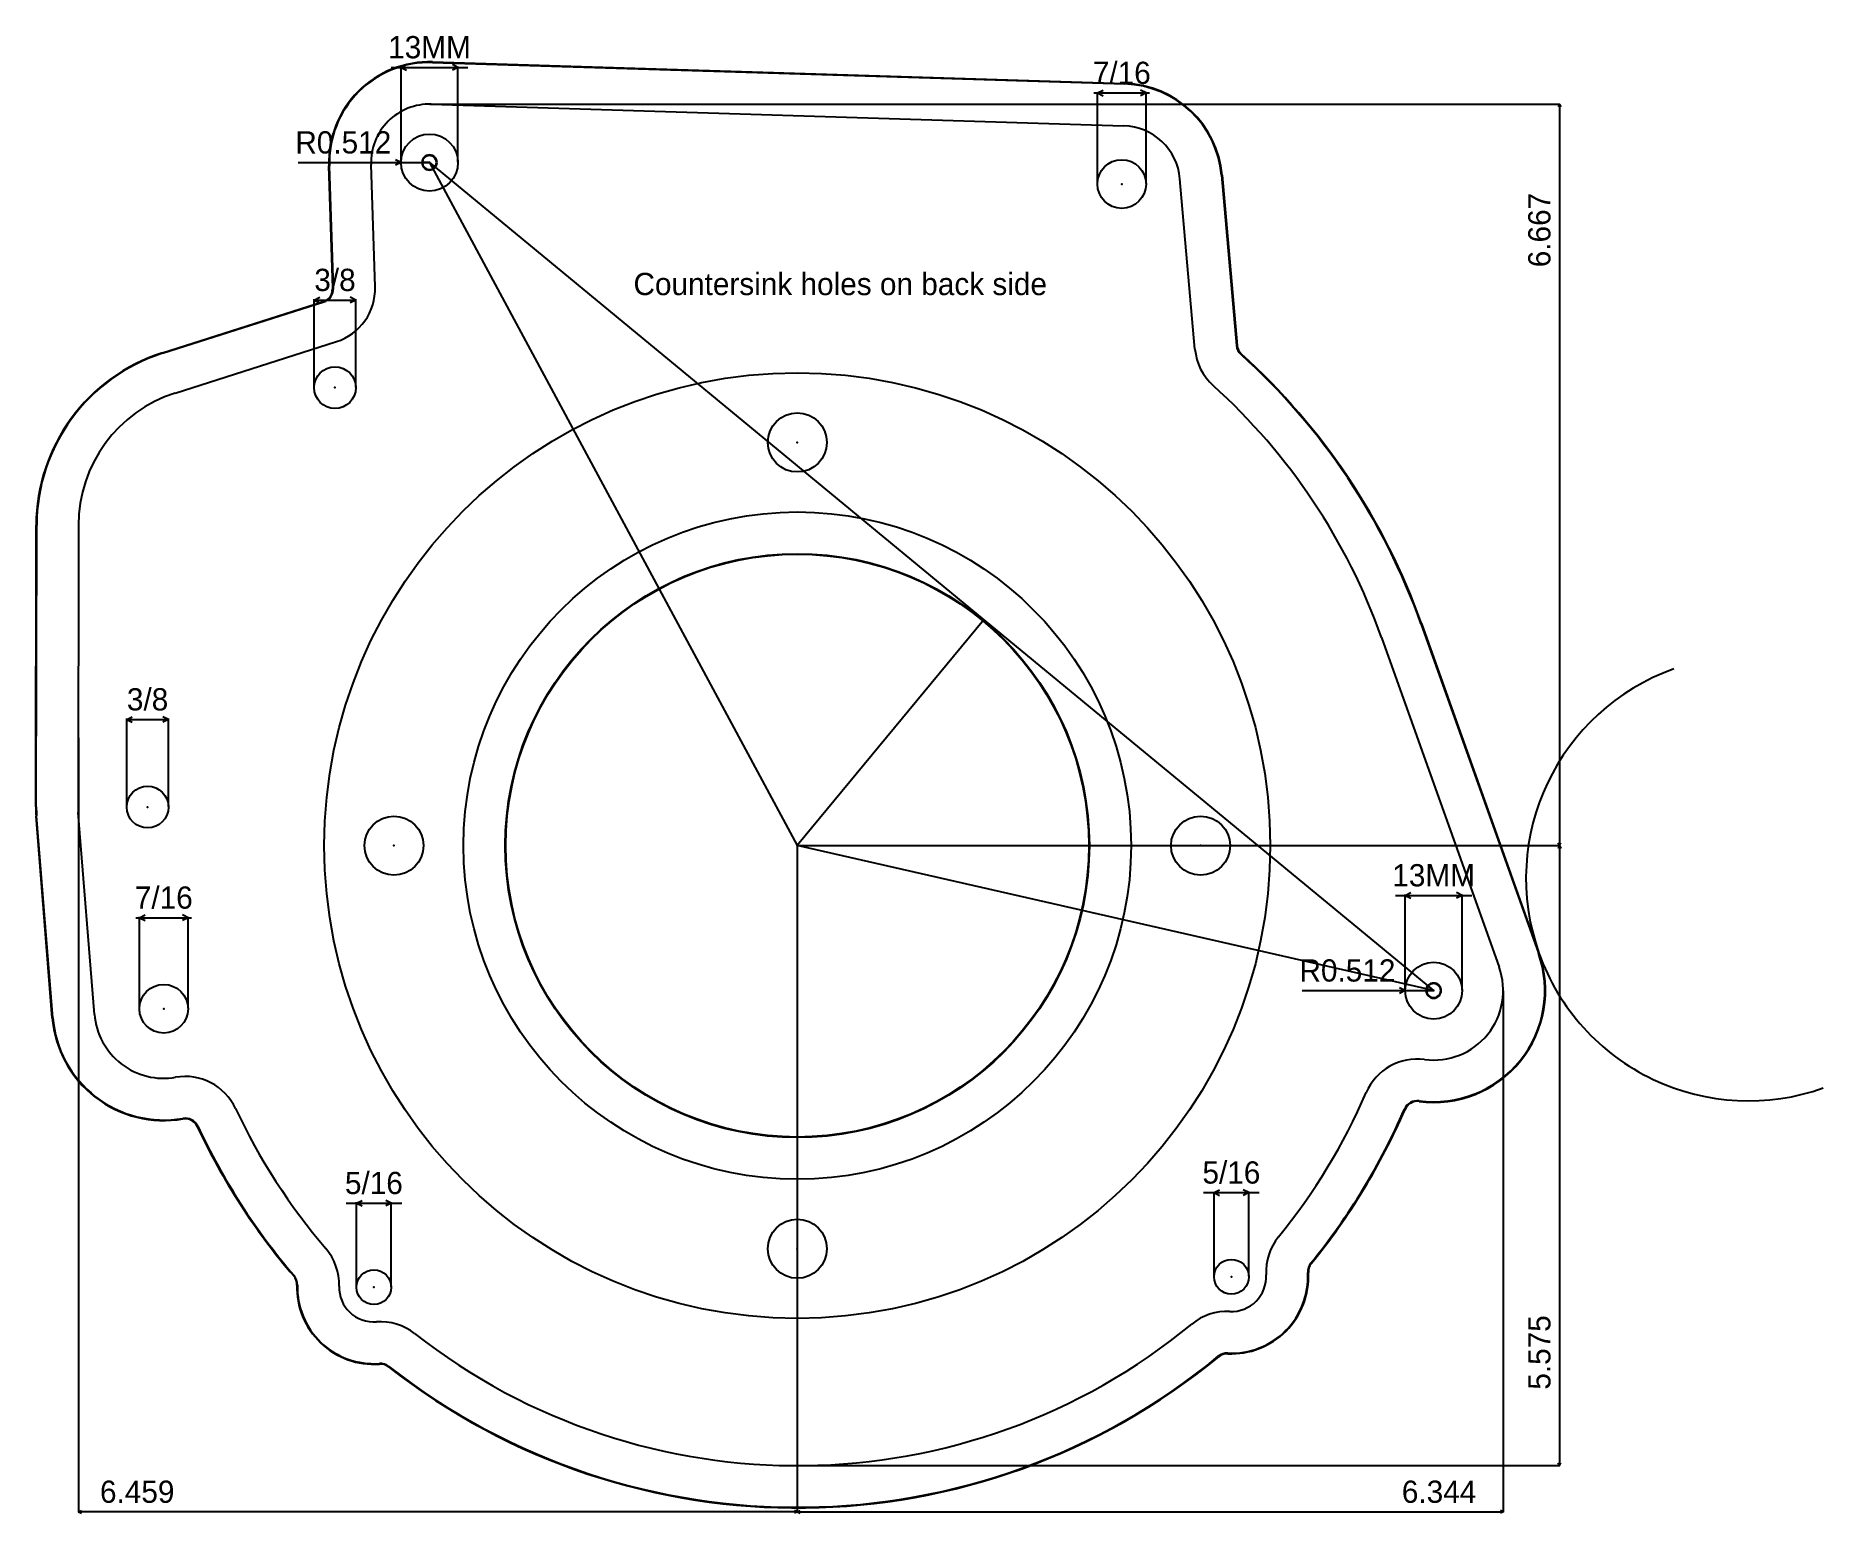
# Model space of a CAD drawing. Extents: x -6.8 to 9.2, y -6 to 7.3.
import ezdxf
from ezdxf.enums import TextEntityAlignment as Align

# ---------------------------------------------------------------- set-up
doc = ezdxf.new("R2010")
doc.units = 0

msp = doc.modelspace()

# ---------------------------------------------------------------- linework, layer by layer
at = {"layer": 'CAM', "color": 6, "linetype": 'CONTINUOUS'}
for p, q in [((-3.277951, 7.041363), (2.94445, 6.848064)), ((-3.277796, 7.046361), (2.944605, 6.853061)), ((-4.174459, 5.011517), (-4.210414, 6.112251)), ((-4.169461, 5.01168), (-4.205417, 6.112414)), ((-3.305802, 6.141797), (-3.374302, 6.141797)), ((-3.305802, 6.141797), (-3.374302, 6.141797)), ((-3.374302, 6.141797), (-3.305802, 6.141797)), ((-3.374302, 6.141797), (-3.305802, 6.141797)), ((-3.369302, 6.141797), (-3.300802, 6.141797)), ((-3.300802, 6.141797), (-3.369302, 6.141797)), ((3.813036, 6.027443), (3.9478, 4.497012)), ((3.818016, 6.027882), (3.952781, 4.49745)), ((-5.706499, 4.431189), (-4.257926, 4.893275)), ((-5.704979, 4.426426), (-4.256406, 4.888512)), ((-6.844727, 0.34794), (-6.84113, 2.8806)), ((-6.839727, 0.347933), (-6.83613, 2.880593)), ((5.604893, 1.996915), (6.661282, -0.968131)), ((5.609603, 1.998593), (6.665992, -0.966453)), ((-6.695766, -1.547742), (-6.8415, 0.266022)), ((-6.690782, -1.547341), (-6.836516, 0.266422)), ((5.650878, -1.303747), (5.719378, -1.303747)), ((5.719378, -1.303747), (5.650878, -1.303747)), ((5.650878, -1.303747), (5.719378, -1.303747)), ((5.719378, -1.303747), (5.650878, -1.303747)), ((5.655878, -1.303747), (5.724378, -1.303747)), ((5.724378, -1.303747), (5.655878, -1.303747))]:
    msp.add_line(p, q, dxfattribs=at)
for radius in [2.625, 2.62]:
    msp.add_circle((0, 0), radius, dxfattribs=at)
for centre, radius, start, end in [((-3.305896, 6.141797), 0.905, 88.220673, 181.870902), ((-3.305896, 6.141797), 0.9, 88.220673, 181.870902), ((2.916505, 5.948498), 0.9, 5.032279, 88.220673), ((2.916505, 5.948498), 0.905, 5.032279, 88.220673), ((-3.305896, 6.141797), 0.068406, 0, 180), ((-3.305896, 6.141797), 0.068406, 0, 180), ((-3.305896, 6.141797), 0.068406, 180, 360), ((-3.305896, 6.141797), 0.068406, 180, 360), ((-3.305896, 6.141797), 0.063406, 0, 180), ((-3.305896, 6.141797), 0.063406, 180, 360), ((-4.294395, 5.007599), 0.12, 287.692366, 361.870902), ((-4.294395, 5.007599), 0.125, 287.692366, 361.870902), ((-5.211132, 2.878285), 1.63, 107.692366, 179.918624), ((-5.211132, 2.878285), 1.625, 107.692366, 179.918624), ((4.072318, 4.507976), 0.125, 185.032279, 227.906656), ((4.072318, 4.507976), 0.12, 185.032279, 227.906656), ((0, 0), 5.95, 19.609997, 47.906656), ((0, 0), 5.955, 19.609997, 47.906656), ((8.54999, -0.295221), 2, 109.609997, 199.609997), ((-5.839728, 0.346513), 1.005, 179.918624, 184.593781), ((-5.839728, 0.346513), 1, 179.918624, 184.593781), ((5.719283, -1.303747), 1.005, 262.505973, 379.609997), ((5.719283, -1.303747), 1, 262.505973, 379.609997), ((8.54999, -0.295221), 2, 199.609997, 289.609997), ((5.719283, -1.303747), 0.068406, 0, 180), ((5.719283, -1.303747), 0.068406, 0, 180), ((5.719283, -1.303747), 0.063406, 0, 180), ((5.719283, -1.303747), 0.068406, 180, 360), ((5.719283, -1.303747), 0.068406, 180, 360), ((5.719283, -1.303747), 0.063406, 180, 360), ((-5.693995, -1.467251), 1.005, 184.593781, 279.829998), ((-5.693995, -1.467251), 1, 184.593781, 279.829998), ((0, 0), 5.95, 320.878561, 336.533548), ((0, 0), 5.955, 320.878561, 336.533548), ((5.572557, -2.419138), 0.125, 82.505973, 156.533548), ((5.572557, -2.419138), 0.12, 82.505973, 156.533548), ((-5.501929, -2.575734), 0.125, 25.086698, 99.829998), ((-5.501929, -2.575734), 0.12, 25.086698, 99.829998), ((0, 0), 5.955, 205.086698, 220.525448), ((0, 0), 5.95, 205.086698, 220.525448), ((3.901703, -3.87643), 0.6925, 267.31668, 363.055651), ((3.901703, -3.87643), 0.6875, 267.31668, 363.055651), ((4.713048, -3.833119), 0.125, 140.878561, 183.055651), ((4.713048, -3.833119), 0.12, 140.878561, 183.055651), ((-4.617713, -3.947448), 0.12, 358.348357, 400.525448), ((-4.617713, -3.947448), 0.125, 358.348357, 400.525448), ((-3.805551, -3.970867), 0.6925, 178.348357, 274.087329), ((-3.805551, -3.970867), 0.6875, 178.348357, 274.087329), ((-3.747639, -4.7813), 0.125, 51.910239, 94.087329), ((0, 0), 5.955, 231.910239, 309.49377), ((0, 0), 5.95, 231.910239, 309.49377), ((3.863665, -4.688039), 0.125, 87.31668, 129.49377), ((3.863665, -4.688039), 0.12, 87.31668, 129.49377), ((-3.747639, -4.7813), 0.12, 51.910239, 94.087329)]:
    msp.add_arc(centre, radius, start, end, dxfattribs=at)
at = {"layer": 'Default', "color": 7, "linetype": 'CONTINUOUS'}
for p, q in [((-3.289595, 6.666544), (2.932806, 6.473245)), ((-3.794661, 5.023923), (-3.830617, 6.124657)), ((3.574245, 4.464118), (3.439481, 5.994549)), ((-5.591015, 4.069162), (-4.142441, 4.531248)), ((-6.461131, 2.88006), (-6.464728, 0.347401)), ((5.251644, 1.871059), (6.308032, -1.093987)), ((-6.316987, -1.517307), (-6.462721, 0.296456))]:
    msp.add_line(p, q, dxfattribs=at)
for centre, radius in [((-3.305896, 6.141797), 0.255906), ((2.916505, 5.948498), 0.21875), ((-4.15527, 4.117794), 0.1875), ((-5.839728, 0.346513), 0.1875), ((5.719283, -1.303747), 0.255906), ((-5.693995, -1.467251), 0.21875), ((-3.805551, -3.970867), 0.15625), ((3.901703, -3.87643), 0.15625)]:
    msp.add_circle(centre, radius, dxfattribs=at)
at = {"layer": 'Default', "color": 9, "linetype": 'CONTINUOUS'}
for centre, radius in [((0, 0), 4.251), ((0, 3.625), 0.265625), ((0, 0), 3), ((-3.625, 0), 0.265625), ((3.625, 0), 0.265625), ((0, -3.625), 0.265625)]:
    msp.add_circle(centre, radius, dxfattribs=at)
at = {"layer": 'Default', "color": 7, "linetype": 'CONTINUOUS'}
for centre, radius, start, end in [((-3.305896, 6.141797), 0.525, 88.220673, 181.870902), ((2.916505, 5.948498), 0.525, 5.032279, 88.220673), ((-4.294395, 5.007599), 0.5, 287.692366, 361.870902), ((4.072318, 4.507976), 0.5, 185.032279, 227.906656), ((-5.211132, 2.878285), 1.25, 107.692366, 179.918624), ((0, 0), 5.575, 19.609997, 47.906656), ((-5.839728, 0.346513), 0.625, 179.918624, 184.593781), ((5.719283, -1.303747), 0.625, 262.505973, 379.609997), ((-5.693995, -1.467251), 0.625, 184.593781, 279.829998), ((5.572557, -2.419138), 0.5, 82.505973, 156.533548), ((-5.501929, -2.575734), 0.5, 25.086698, 99.829998), ((0, 0), 5.575, 320.878561, 336.533548), ((0, 0), 5.575, 205.086698, 220.525448), ((4.713048, -3.833119), 0.5, 140.878561, 183.055651), ((-4.617713, -3.947448), 0.5, 358.348357, 400.525448), ((-3.805551, -3.970867), 0.3125, 178.348357, 274.087329), ((3.901703, -3.87643), 0.3125, 267.31668, 363.055651), ((-3.747639, -4.7813), 0.5, 51.910239, 94.087329), ((0, 0), 5.575, 231.910239, 309.49377), ((3.863665, -4.688039), 0.5, 87.31668, 129.49377)]:
    msp.add_arc(centre, radius, start, end, dxfattribs=at)
at = {"layer": 'Default', "color": 7}
for p in [(2.916505, 5.948498), (-4.15527, 4.117794), (-5.839728, 0.346513), (-5.693995, -1.467251), (-3.805551, -3.970867), (3.901703, -3.87643)]:
    msp.add_point(p, dxfattribs=at)
at = {"layer": 'Default', "color": 9}
for p in [(0, 3.625), (-3.625, 0), (0, 0), (3.625, 0), (0, -3.625)]:
    msp.add_point(p, dxfattribs=at)
at = {"layer": 'DIM', "color": 7, "linetype": 'CONTINUOUS'}
for p, q in [((-3.64939, 6.997703), (-2.962403, 6.997703)), ((-3.561802, 6.997703), (-3.511802, 7.022703)), ((-3.561802, 6.146877), (-3.561802, 7.005323)), ((-3.561802, 6.997703), (-3.511802, 6.972703)), ((-3.049991, 6.997703), (-3.099991, 7.022703)), ((-3.049991, 6.997703), (-3.099991, 6.972703)), ((-3.049991, 6.146877), (-3.049991, 7.005323)), ((2.666762, 6.767248), (3.166248, 6.767248)), ((2.697755, 6.767248), (2.747755, 6.792248)), ((2.697755, 5.953578), (2.697755, 6.774868)), ((2.697755, 6.767248), (2.747755, 6.742248)), ((3.135255, 6.767248), (3.085255, 6.792248)), ((3.135255, 6.767248), (3.085255, 6.742248)), ((3.135255, 5.953578), (3.135255, 6.774868)), ((-3.303357, 6.666797), (6.854512, 6.666797)), ((6.850702, 6.666797), (6.838202, 6.641797)), ((6.850702, 6.666797), (6.850702, 0)), ((6.850702, 6.666797), (6.863202, 6.641797)), ((-4.486515, 6.141797), (-3.305896, 6.141797)), ((-3.561802, 6.141797), (-3.611802, 6.166797)), ((-3.561802, 6.141797), (-3.611802, 6.116797)), ((-3.305896, 6.141797), (0, 0)), ((-3.305896, 6.141797), (1.676529, 2.031552)), ((-4.34277, 4.905294), (-4.29277, 4.930294)), ((-4.34277, 4.122874), (-4.34277, 4.912914)), ((-4.34277, 4.905294), (-3.96777, 4.905294)), ((-4.34277, 4.905294), (-4.29277, 4.880294)), ((-3.96777, 4.905294), (-4.01777, 4.930294)), ((-3.96777, 4.905294), (-4.01777, 4.880294)), ((-3.96777, 4.122874), (-3.96777, 4.912914)), ((1.676529, 2.031552), (0, 0)), ((1.676529, 2.031552), (5.719283, -1.303747)), ((-6.027228, 1.134013), (-5.977228, 1.159013)), ((-6.027228, 0.351593), (-6.027228, 1.141633)), ((-6.027228, 1.134013), (-5.652228, 1.134013)), ((-6.027228, 1.134013), (-5.977228, 1.109013)), ((-5.652228, 1.134013), (-5.702228, 1.159013)), ((-5.652228, 1.134013), (-5.702228, 1.109013)), ((-5.652228, 0.351593), (-5.652228, 1.141633)), ((-6.459227, 0.968934), (-6.459227, -5.994453)), ((5.719283, -1.303747), (0, 0)), ((0.00254, 0), (6.854512, 0)), ((0.00254, 0), (6.854512, 0)), ((6.850702, 0), (6.838202, 0.025)), ((6.850702, 0), (6.838202, -0.025)), ((6.850702, 0), (6.863202, 0.025)), ((6.850702, 0), (6.850702, -5.574582)), ((6.850702, 0), (6.863202, -0.025)), ((0, -0.00254), (0, -5.994453)), ((0, -0.00254), (0, -5.994453)), ((5.37579, -0.447842), (6.062776, -0.447842)), ((5.463378, -0.447842), (5.513378, -0.422842)), ((5.463378, -1.298667), (5.463378, -0.440222)), ((5.463378, -0.447842), (5.513378, -0.472842)), ((5.975189, -0.447842), (5.925189, -0.422842)), ((5.975189, -0.447842), (5.925189, -0.472842)), ((5.975189, -1.298667), (5.975189, -0.440222)), ((-5.912745, -0.648501), (-5.862745, -0.623501)), ((-5.912745, -1.462171), (-5.912745, -0.640881)), ((-5.475245, -0.648501), (-5.525245, -0.623501)), ((-5.475245, -1.462171), (-5.475245, -0.640881)), ((-5.943738, -0.648501), (-5.444252, -0.648501)), ((-5.912745, -0.648501), (-5.862745, -0.673501)), ((-5.475245, -0.648501), (-5.525245, -0.673501)), ((5.463378, -1.303747), (5.413378, -1.278747)), ((4.538664, -1.303747), (5.719283, -1.303747)), ((5.463378, -1.303747), (5.413378, -1.328747)), ((6.344283, -1.306287), (6.344283, -5.994453)), ((-3.961801, -3.214617), (-3.911801, -3.189617)), ((-3.961801, -3.965787), (-3.961801, -3.206997)), ((-3.649301, -3.214617), (-3.699301, -3.189617)), ((-3.649301, -3.965787), (-3.649301, -3.206997)), ((3.65196, -3.12018), (4.151447, -3.12018)), ((3.745453, -3.12018), (3.795453, -3.09518)), ((3.745453, -3.87135), (3.745453, -3.11256)), ((3.745453, -3.12018), (3.795453, -3.14518)), ((4.057953, -3.12018), (4.007953, -3.09518)), ((4.057953, -3.12018), (4.007953, -3.14518)), ((4.057953, -3.87135), (4.057953, -3.11256)), ((-4.055294, -3.214617), (-3.555808, -3.214617)), ((-3.961801, -3.214617), (-3.911801, -3.239617)), ((-3.649301, -3.214617), (-3.699301, -3.239617)), ((0.070845, -5.574582), (6.854512, -5.574582)), ((6.850702, -5.574582), (6.838202, -5.549582)), ((6.850702, -5.574582), (6.863202, -5.549582)), ((-6.459227, -5.990643), (-6.434227, -5.978143)), ((0, -5.990643), (-6.459227, -5.990643)), ((-6.459227, -5.990643), (-6.434227, -6.003143)), ((0, -5.990643), (-0.025, -5.978143)), ((0, -5.990643), (-0.025, -6.003143)), ((0, -5.990643), (0.025, -5.978143)), ((0, -5.990643), (6.344283, -5.990643)), ((0, -5.990643), (0.025, -6.003143)), ((6.344283, -5.990643), (6.319283, -5.978143)), ((6.344283, -5.990643), (6.319283, -6.003143))]:
    msp.add_line(p, q, dxfattribs=at)
at = {"layer": 'DIM', "color": 7}
for p in [(-3.305896, 6.141797), (1.676529, 2.031552), (0, 0), (5.719283, -1.303747), (5.719291, -1.303713)]:
    msp.add_point(p, dxfattribs=at)

# ---------------------------------------------------------------- texts
for s, p in [('13MM', (-3.305897, 7.078983)), ('7/16', (2.916505, 6.848528)), ('R0.512', (-4.080522, 6.223077)), ('3/8', (-4.15527, 4.986574)), ('Countersink holes on back side', (0.385879, 4.949827)), ('3/8', (-5.839728, 1.215293)), ('13MM', (5.719283, -0.366562)), ('7/16', (-5.693995, -0.567221)), ('R0.512', (4.944658, -1.222467)), ('5/16', (3.901703, -3.0389)), ('5/16', (-3.805551, -3.133336)), ('6.459', (-5.932681, -5.909363)), ('6.344', (5.768356, -5.909363))]:
    msp.add_text(s, height=0.2, dxfattribs=at).set_placement(p, align=Align.CENTER)
for s, p in [('6.667', (6.769422, 5.534879)), ('5.575', (6.769422, -4.557266))]:
    msp.add_text(s, height=0.2, rotation=90.000003, dxfattribs=at).set_placement(p, align=Align.CENTER)

doc.saveas('drawing.dxf')
